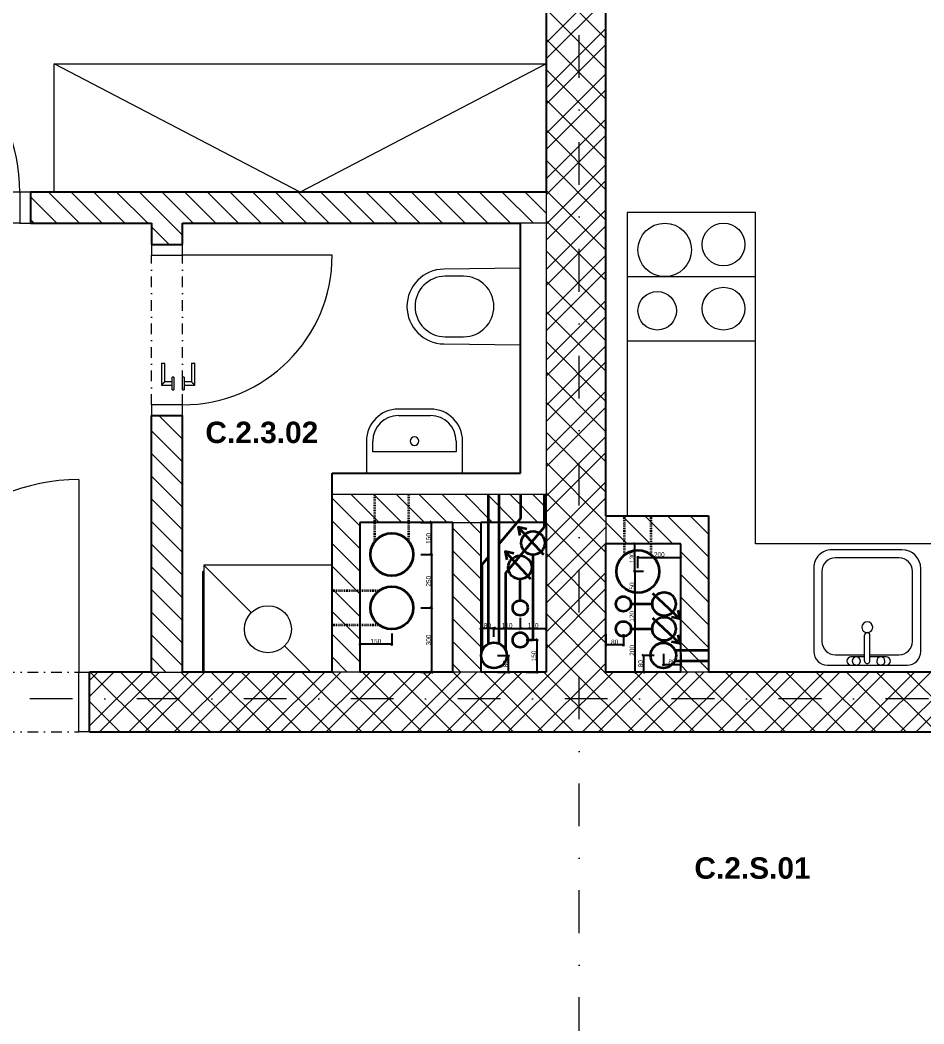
# Model space of a CAD drawing. Header units: millimetres. Extents: x -47415 to 8649, y -7799 to 10440.
# Drawn here: x -39449 to -35223, y -2123 to 2573 of the extents above; entities that cross this region are included whole.
import ezdxf

# ---------------------------------------------------------------- set-up
doc = ezdxf.new("R2010")
doc.units = ezdxf.units.MM
for name, pattern in [('HA_DashDot_10mm-S3mm', [500, 200, -150, 0, -150]), ('UDL_2NP$0$HA_DashDot_10mm-S3mm', [500, 200, -150, 0, -150]), ('UDL_2NP$0$HA_DashDot_2_2mm-S0_6mm', [110, 50, -30, 0, -30])]:
    doc.linetypes.add(name, pattern=pattern)
for name, color, linetype, lineweight in [('_kanalizace', 34, 'Continuous', 35), ('_vodovod', 5, 'Continuous', 35), ('_VZT', 3, 'Continuous', 35), ('ABMV_det-koty 10', 140, 'Continuous', 5), ('UDL_2NP$0$A-AREA-____-IDEN', 252, 'Continuous', 9), ('UDL_2NP$0$A-DOOR-____-MCUT', 252, 'UDL_2NP$0$HA_DashDot_2_2mm-S0_6mm', 9), ('UDL_2NP$0$A-DOOR-____-OTLN', 252, 'Continuous', 9), ('UDL_2NP$0$A-DOOR-FRAM-MCUT', 252, 'Continuous', 9), ('UDL_2NP$0$A-GENM-____-OTLN', 252, 'Continuous', 9), ('UDL_2NP$0$A-WALL-____-MCUT', 252, 'Continuous', 9), ('UDL_2NP$0$A-WALL-____-PATT', 252, 'Continuous', 25), ('UDL_2NP$0$E-ELEC-FIXT-OTLN', 252, 'Continuous', 9), ('UDL_2NP$0$I-FURN-____-OTLN', 252, 'Continuous', 9), ('UDL_2NP$0$I-WALL-____-MCUT', 252, 'Continuous', 25), ('UDL_2NP$0$P-SANR-FIXT-OTLN', 252, 'Continuous', 9), ('UDL_2NP$0$Q-CASE-____-OTLN', 252, 'Continuous', 9), ('UDL_2NP$0$Q-SPCQ-____-OTLN', 252, 'Continuous', 9), ('UDL_2NP$0$S-GRID-____-OTLN', 252, 'Continuous', 5)]:
    doc.layers.add(name, color=color, linetype=linetype, lineweight=lineweight)
doc.layers.add('_UT', color=4, linetype='Continuous')
doc.styles.add('ar-na-light10', font='ARIALN.TTF', dxfattribs={"height": 22})
doc.styles.add('UDL_2NP$0$Arial_B', font='arialbd.ttf', dxfattribs={"height": 100})
doc.dimstyles.new('Copy of _MP_10', dxfattribs={"dimscale": 50, "dimtxt": 22, "dimasz": 0.2, "dimexe": 0.12, "dimexo": 0.15, "dimgap": 0.04165, "dimtad": 1, "dimdec": 0, "dimrnd": 0.5, "dimzin": 3, "dimdsep": 46, "dimtxsty": 'ar-na-light10', "dimblk": 'OBLIQUE', "dimcen": 0.12, "dimadec": 0, "dimazin": 2, "dimtfac": 0.75, "dimtdec": 0, "dimtix": 1, "dimtmove": 2, "dimatfit": 2, "dimldrblk": 'OBLIQUE', "dimfxl": 1, "dimfxlon": 1, "dimtolj": 1, "dimtzin": 0, "dimarcsym": 0})
pattern_1 = [(45, (0, 0), (-106.066, 106.066), []), (45, (75, 0), (-106.066, 106.066), []), (315, (0, 0), (70.71068, 70.71068), [])]
pattern_2 = [(135, (0, 0), (-53.03301, -53.03301), [])]

# ---------------------------------------------------------------- blocks, each defined once
blk = doc.blocks.new('UDL_2NP$0$HA_DR_Single_Swing_Solid - In_900x2100-1524614-UDL_2NP-C')
at = {"layer": 'UDL_2NP$0$A-DOOR-____-MCUT'}
for p, q in [((-450, 140), (450, 140)), ((-450, -140), (450, -140))]:
    blk.add_line(p, q, dxfattribs=at)
at = {"layer": 'UDL_2NP$0$A-DOOR-____-OTLN', "lineweight": 5}
blk.add_line((450, 1040), (450, 140), dxfattribs=at)
at = {"layer": 'UDL_2NP$0$A-DOOR-____-OTLN'}
for p, q in [((-357.5, 197.5), (-357.5, 148)), ((-255, 197.5), (-357.5, 197.5)), ((-255, 197.5), (-255, 182.5)), ((-380, 148), (-320, 148)), ((-380, 148), (-380, 140)), ((-342.5, 148), (-342.5, 182.5)), ((-342.5, 182.5), (-255, 182.5)), ((-320, 140), (-320, 148)), ((-320, 140), (-380, 140)), ((-380, 100), (-320, 100)), ((-380, 100), (-380, 92)), ((-320, 92), (-320, 100)), ((-320, 92), (-380, 92)), ((-357.5, 92), (-357.5, 42.5)), ((-342.5, 57.5), (-342.5, 92)), ((-255, 57.5), (-342.5, 57.5)), ((-255, 57.5), (-255, 42.5)), ((-357.5, 42.5), (-255, 42.5))]:
    blk.add_line(p, q, dxfattribs=at)
at = {"layer": 'UDL_2NP$0$A-DOOR-____-OTLN', "lineweight": 5}
blk.add_arc((450, 140), 900, 90, 180, dxfattribs=at)
at = {"layer": 'UDL_2NP$0$A-DOOR-____-OTLN'}
for points in [[(-342.5, 182.5), (-342.5, 182.5), (-342.6, 182.6), (-343.1, 183.1), (-343.5, 183.5), (-343.9, 183.9), (-344.4, 184.4), (-344.8, 184.8), (-345.4, 185.4), (-346.1, 186.1), (-346.7, 186.7), (-347.1, 187.1), (-347.6, 187.6), (-348.1, 188.1), (-348.5, 188.5), (-349, 189), (-349.5, 189.5), (-350, 190), (-350.5, 190.5), (-351, 191), (-351.5, 191.5), (-351.9, 191.9), (-352.4, 192.4), (-352.9, 192.9), (-353.3, 193.3), (-353.8, 193.8), (-354.2, 194.2), (-354.7, 194.7), (-355.2, 195.2), (-355.6, 195.6), (-356.1, 196.1), (-356.5, 196.5), (-356.9, 196.9), (-357.4, 197.4), (-357.5, 197.5), (-357.5, 197.5)], [(-357.5, 42.5), (-357.5, 42.5), (-357.4, 42.6), (-356.9, 43.1), (-356.5, 43.5), (-356.1, 43.9), (-355.6, 44.4), (-355.2, 44.8), (-354.6, 45.4), (-353.9, 46.1), (-353.3, 46.7), (-352.9, 47.1), (-352.4, 47.6), (-351.9, 48.1), (-351.5, 48.5), (-351, 49), (-350.5, 49.5), (-350, 50), (-349.5, 50.5), (-349, 51), (-348.5, 51.5), (-348.1, 51.9), (-347.6, 52.4), (-347.1, 52.9), (-346.7, 53.3), (-346.2, 53.8), (-345.8, 54.2), (-345.3, 54.7), (-344.8, 55.2), (-344.4, 55.6), (-343.9, 56.1), (-343.5, 56.5), (-343.1, 56.9), (-342.6, 57.4), (-342.5, 57.5), (-342.5, 57.5)]]:
    blk.add_open_spline(points, degree=3, knots=[0, 0, 0, 0, 0.083333, 0.125, 0.166667, 0.208333, 0.229167, 0.25, 0.291667, 0.333333, 0.354167, 0.375, 0.395833, 0.416667, 0.4375, 0.458333, 0.479167, 0.5, 0.520833, 0.541667, 0.5625, 0.583333, 0.604167, 0.625, 0.645833, 0.666667, 0.6875, 0.708333, 0.75, 0.770833, 0.791667, 0.833333, 0.875, 0.916667, 1, 1, 1, 1], dxfattribs=at)
at = {"layer": 'UDL_2NP$0$A-DOOR-FRAM-MCUT'}
for p, q in [((-500, -140), (-500, 140)), ((-500, 140), (-450, 140)), ((-450, 140), (-450, -140)), ((450, 140), (500, 140)), ((450, -140), (450, 140)), ((500, 140), (500, -140)), ((-450, -140), (-500, -140)), ((500, -140), (450, -140))]:
    blk.add_line(p, q, dxfattribs=at)
blk = doc.blocks.new('UDL_2NP$0$HA_GM_Shaft_Rectangle - Default-1526724-UDL_2NP-C')
at = {"layer": 'UDL_2NP$0$A-GENM-____-OTLN'}
for p, q in [((0, -870), (0, 0)), ((0, 0), (700, 0)), ((700, 0), (700, -870)), ((700, -870), (0, -870))]:
    blk.add_line(p, q, dxfattribs=at)
blk = doc.blocks.new('UDL_2NP$0$ABMV_Toilet_WallHung - Default-1465613-UDL_2NP-C')
at = {"layer": 'UDL_2NP$0$A-GENM-____-OTLN'}
for p, q in [((-50, 432.3), (-54.6, 75)), ((-16.3, 426.2), (-16.3, 340.3)), ((266.3, 340.3), (266.3, 426.2)), ((304.6, 75), (300, 432.3))]:
    blk.add_line(p, q, dxfattribs=at)
for centre, radius, start, end in [((125, 430.1), 175, 0.7323, 179.2677), ((125, 426.2), 141.3, 0, 180), ((125, 340.3), 141.3, 180, 360)]:
    blk.add_arc(centre, radius, start, end, dxfattribs=at)
blk = doc.blocks.new('UDL_2NP$0$ABMV_WashBasin_Generic - 450x300-1493525-UDL_2NP-C')
at = {"layer": 'UDL_2NP$0$P-SANR-FIXT-OTLN'}
for p, q in [((200, 350), (50, 350)), ((50, 320), (200, 320)), ((-100, 200), (-100, 50)), ((-70, 150), (-70, 200)), ((320, 200), (320, 150)), ((350, 50), (350, 200)), ((320, 150), (-70, 150))]:
    blk.add_line(p, q, dxfattribs=at)
for centre, radius, start, end in [((50, 200), 150, 90, 180), ((200, 200), 150, 360, 90), ((50, 200), 120, 90, 180), ((200, 200), 120, 360, 90), ((125, 200), 20, 90, 270), ((125, 200), 20, 270, 90)]:
    blk.add_arc(centre, radius, start, end, dxfattribs=at)
blk = doc.blocks.new('UDL_2NP$0$Casework 4 - Casework 6-1427864-UDL_2NP-C')
at = {"layer": 'UDL_2NP$0$Q-CASE-____-OTLN'}
for p, q in [((-36609.9, 1073.2), (-36609.9, 253.2)), ((-36009.9, 123.2), (-36009.9, 1073.2)), ((-35009.9, 473.2), (-35009.9, 123.2)), ((-34409.9, -476.8), (-34409.9, 473.2)), ((-35009.9, 123.2), (-36009.9, 123.2))]:
    blk.add_line(p, q, dxfattribs=at)
blk = doc.blocks.new('UDL_2NP$0$Kuchyňská_linka_sporák_ADNS - 600x600x800-1423137-UDL_2NP-C')
at = {"layer": 'UDL_2NP$0$Q-SPCQ-____-OTLN'}
for p, q in [((600, 600), (0, 600)), ((0, 600), (0, 0)), ((600, 600), (0, 600)), ((0, 600), (0, 300)), ((600, 0), (600, 600)), ((600, 300), (600, 600)), ((0, 300), (600, 300)), ((0, 0), (600, 0))]:
    blk.add_line(p, q, dxfattribs=at)
for centre, radius in [((175, 425), 125), ((450, 450), 100), ((450, 150), 100), ((140, 140), 90)]:
    blk.add_circle(centre, radius, dxfattribs=at)
blk = doc.blocks.new('UDL_2NP$0$Skříňka se dřezem_ pravoúhlá - 500 x 440mm-1427235-UDL_2NP-C')
at = {"layer": 'UDL_2NP$0$P-SANR-FIXT-OTLN'}
for p, q in [((202.2, 180.1), (-170.8, 180.1)), ((202.2, 180.1), (-170.8, 180.1)), ((91.9, 180.1), (-73.2, 180.1)), ((-73.2, 142), (3, 142)), ((3, 160.7), (3, 40.4)), ((28.4, 160.7), (28.4, 40.4)), ((28.4, 142), (91.9, 142)), ((-234.3, 116.6), (-234.3, -271)), ((-234.3, 116.6), (-234.3, -271)), ((3, 132.5), (-132.7, 132.5)), ((164.1, 132.5), (28.4, 132.5)), ((265.7, -275.5), (265.7, 116.6)), ((265.7, -275.5), (265.7, 116.6)), ((-196.2, 69), (-196.2, -258.3)), ((227.6, -258.3), (227.6, 69)), ((-132.7, -321.8), (164.1, -321.8)), ((-145.4, -359.9), (181.3, -359.9)), ((-145.4, -359.9), (181.3, -359.9))]:
    blk.add_line(p, q, dxfattribs=at)
for centre, radius, start, end in [((-170.8, 116.6), 63.5, 90, 180), ((-170.8, 116.6), 63.5, 90, 180), ((-73.2, 161.1), 19, 90, 270), ((-47.8, 161.1), 19, 360, 180), ((-47.8, 161.1), 19, 180, 0), ((15.7, 160.7), 12.7, 360, 180), ((66.5, 161.1), 19, 360, 180), ((66.5, 161.1), 19, 180, 360), ((91.9, 161.1), 19, 270, 90), ((202.2, 116.6), 63.5, 0, 90), ((202.2, 116.6), 63.5, 360, 90), ((-132.7, 69), 63.5, 90, 180), ((164.1, 69), 63.5, 0, 90), ((15.7, 3.2), 25.4, 360, 180), ((15.7, 3.2), 25.4, 180, 0), ((15.7, 40.4), 12.7, 180, 0), ((-145.4, -271), 88.9, 180, 270), ((-145.4, -271), 88.9, 180, 270), ((-132.7, -258.3), 63.5, 180, 270), ((164.1, -258.3), 63.5, 270, 0), ((181.3, -275.5), 84.4, 270, 0), ((181.3, -275.5), 84.4, 270, 0)]:
    blk.add_arc(centre, radius, start, end, dxfattribs=at)
blk = doc.blocks.new('UDL_2NP$0$R_bathroom_washing_machine - 600x600x900-V7-UDL_2NP-C')
at = {"layer": 'UDL_2NP$0$E-ELEC-FIXT-OTLN'}
for p, q in [((77.5, 596.6), (77.5, -3.4)), ((455.3, 374.4), (577.5, 496.6)), ((77.5, -3.4), (299.7, 218.9)), ((77.5, -3.4), (577.5, -3.4)), ((107.5, -3.4), (107.5, -8.4)), ((577.5, -8.4), (107.5, -8.4))]:
    blk.add_line(p, q, dxfattribs=at)
blk.add_circle((377.5, 296.6), 110, dxfattribs=at)
blk = doc.blocks.new('UDL_2NP$0$HA_DR_Single_Swing_Solid - In_700x2100-1523071-UDL_2NP-C')
at = {"layer": 'UDL_2NP$0$A-DOOR-____-MCUT'}
for p, q in [((-350, 72.5), (350, 72.5)), ((-350, -72.5), (350, -72.5))]:
    blk.add_line(p, q, dxfattribs=at)
at = {"layer": 'UDL_2NP$0$A-DOOR-____-OTLN'}
for p, q in [((-257.5, 25), (-257.5, -24.5)), ((-155, 25), (-257.5, 25)), ((-242.5, -24.5), (-242.5, 10)), ((-242.5, 10), (-155, 10)), ((-155, 25), (-155, 10)), ((-280, -24.5), (-220, -24.5)), ((-280, -24.5), (-280, -32.5)), ((-220, -32.5), (-280, -32.5)), ((-220, -32.5), (-220, -24.5)), ((-280, -72.5), (-220, -72.5)), ((-280, -72.5), (-280, -80.5)), ((-220, -80.5), (-280, -80.5)), ((-257.5, -80.5), (-257.5, -130)), ((-242.5, -115), (-242.5, -80.5)), ((-220, -80.5), (-220, -72.5)), ((-257.5, -130), (-155, -130)), ((-155, -115), (-242.5, -115)), ((-155, -115), (-155, -130))]:
    blk.add_line(p, q, dxfattribs=at)
at = {"layer": 'UDL_2NP$0$A-DOOR-____-OTLN', "lineweight": 5}
blk.add_line((350, -772.5), (350, -72.5), dxfattribs=at)
blk.add_arc((350, -72.5), 700, 180, 270, dxfattribs=at)
at = {"layer": 'UDL_2NP$0$A-DOOR-____-OTLN'}
for points in [[(-242.5, 10), (-242.5, 10), (-242.6, 10.1), (-243.1, 10.6), (-243.5, 11), (-243.9, 11.4), (-244.4, 11.9), (-244.8, 12.3), (-245.4, 12.9), (-246.1, 13.6), (-246.7, 14.2), (-247.1, 14.6), (-247.6, 15.1), (-248.1, 15.6), (-248.5, 16), (-249, 16.5), (-249.5, 17), (-250, 17.5), (-250.5, 18), (-251, 18.5), (-251.5, 19), (-251.9, 19.4), (-252.4, 19.9), (-252.9, 20.4), (-253.3, 20.8), (-253.8, 21.3), (-254.2, 21.7), (-254.7, 22.2), (-255.2, 22.7), (-255.6, 23.1), (-256.1, 23.6), (-256.5, 24), (-256.9, 24.4), (-257.4, 24.9), (-257.5, 25), (-257.5, 25)], [(-257.5, -130), (-257.5, -130), (-257.4, -129.9), (-256.9, -129.4), (-256.5, -129), (-256.1, -128.6), (-255.6, -128.1), (-255.2, -127.7), (-254.6, -127.1), (-253.9, -126.4), (-253.3, -125.8), (-252.9, -125.4), (-252.4, -124.9), (-251.9, -124.4), (-251.5, -124), (-251, -123.5), (-250.5, -123), (-250, -122.5), (-249.5, -122), (-249, -121.5), (-248.5, -121), (-248.1, -120.6), (-247.6, -120.1), (-247.1, -119.6), (-246.7, -119.2), (-246.2, -118.7), (-245.8, -118.3), (-245.3, -117.8), (-244.8, -117.3), (-244.4, -116.9), (-243.9, -116.4), (-243.5, -116), (-243.1, -115.6), (-242.6, -115.1), (-242.5, -115), (-242.5, -115)]]:
    blk.add_open_spline(points, degree=3, knots=[0, 0, 0, 0, 0.083333, 0.125, 0.166667, 0.208333, 0.229167, 0.25, 0.291667, 0.333333, 0.354167, 0.375, 0.395833, 0.416667, 0.4375, 0.458333, 0.479167, 0.5, 0.520833, 0.541667, 0.5625, 0.583333, 0.604167, 0.625, 0.645833, 0.666667, 0.6875, 0.708333, 0.75, 0.770833, 0.791667, 0.833333, 0.875, 0.916667, 1, 1, 1, 1], dxfattribs=at)
at = {"layer": 'UDL_2NP$0$A-DOOR-FRAM-MCUT'}
for p, q in [((-350, 72.5), (-400, 72.5)), ((-400, 72.5), (-400, -72.5)), ((-350, -72.5), (-350, 72.5)), ((400, 72.5), (350, 72.5)), ((350, 72.5), (350, -72.5)), ((400, -72.5), (400, 72.5)), ((-400, -72.5), (-350, -72.5)), ((350, -72.5), (400, -72.5))]:
    blk.add_line(p, q, dxfattribs=at)
blk = doc.blocks.new('UDL_2NP$0$HA_DR_Single_Swing_Solid - In_800x2100-V1-UDL_2NP-C')
at = {"layer": 'UDL_2NP$0$A-DOOR-____-MCUT'}
for p, q in [((-400, 72.5), (400, 72.5)), ((-400, -72.5), (400, -72.5))]:
    blk.add_line(p, q, dxfattribs=at)
at = {"layer": 'UDL_2NP$0$A-DOOR-____-OTLN'}
for p, q in [((-307.5, 25), (-307.5, -24.5)), ((-205, 25), (-307.5, 25)), ((-292.5, -24.5), (-292.5, 10)), ((-292.5, 10), (-205, 10)), ((-205, 25), (-205, 10)), ((-330, -24.5), (-270, -24.5)), ((-330, -24.5), (-330, -32.5)), ((-270, -32.5), (-330, -32.5)), ((-270, -32.5), (-270, -24.5)), ((-330, -72.5), (-270, -72.5)), ((-330, -72.5), (-330, -80.5)), ((-270, -80.5), (-330, -80.5)), ((-307.5, -80.5), (-307.5, -130)), ((-292.5, -115), (-292.5, -80.5)), ((-270, -80.5), (-270, -72.5)), ((-307.5, -130), (-205, -130)), ((-205, -115), (-292.5, -115)), ((-205, -115), (-205, -130))]:
    blk.add_line(p, q, dxfattribs=at)
at = {"layer": 'UDL_2NP$0$A-DOOR-____-OTLN', "lineweight": 5}
blk.add_line((400, -872.5), (400, -72.5), dxfattribs=at)
blk.add_arc((400, -72.5), 800, 180, 270, dxfattribs=at)
at = {"layer": 'UDL_2NP$0$A-DOOR-____-OTLN'}
for points in [[(-292.5, 10), (-292.5, 10), (-292.6, 10.1), (-293.1, 10.6), (-293.5, 11), (-293.9, 11.4), (-294.4, 11.9), (-294.8, 12.3), (-295.4, 12.9), (-296.1, 13.6), (-296.7, 14.2), (-297.1, 14.6), (-297.6, 15.1), (-298.1, 15.6), (-298.5, 16), (-299, 16.5), (-299.5, 17), (-300, 17.5), (-300.5, 18), (-301, 18.5), (-301.5, 19), (-301.9, 19.4), (-302.4, 19.9), (-302.9, 20.4), (-303.3, 20.8), (-303.8, 21.3), (-304.2, 21.7), (-304.7, 22.2), (-305.2, 22.7), (-305.6, 23.1), (-306.1, 23.6), (-306.5, 24), (-306.9, 24.4), (-307.4, 24.9), (-307.5, 25), (-307.5, 25)], [(-307.5, -130), (-307.5, -130), (-307.4, -129.9), (-306.9, -129.4), (-306.5, -129), (-306.1, -128.6), (-305.6, -128.1), (-305.2, -127.7), (-304.6, -127.1), (-303.9, -126.4), (-303.3, -125.8), (-302.9, -125.4), (-302.4, -124.9), (-301.9, -124.4), (-301.5, -124), (-301, -123.5), (-300.5, -123), (-300, -122.5), (-299.5, -122), (-299, -121.5), (-298.5, -121), (-298.1, -120.6), (-297.6, -120.1), (-297.1, -119.6), (-296.7, -119.2), (-296.2, -118.7), (-295.8, -118.3), (-295.3, -117.8), (-294.8, -117.3), (-294.4, -116.9), (-293.9, -116.4), (-293.5, -116), (-293.1, -115.6), (-292.6, -115.1), (-292.5, -115), (-292.5, -115)]]:
    blk.add_open_spline(points, degree=3, knots=[0, 0, 0, 0, 0.083333, 0.125, 0.166667, 0.208333, 0.229167, 0.25, 0.291667, 0.333333, 0.354167, 0.375, 0.395833, 0.416667, 0.4375, 0.458333, 0.479167, 0.5, 0.520833, 0.541667, 0.5625, 0.583333, 0.604167, 0.625, 0.645833, 0.666667, 0.6875, 0.708333, 0.75, 0.770833, 0.791667, 0.833333, 0.875, 0.916667, 1, 1, 1, 1], dxfattribs=at)
at = {"layer": 'UDL_2NP$0$A-DOOR-FRAM-MCUT'}
for p, q in [((-400, 72.5), (-450, 72.5)), ((-450, 72.5), (-450, -72.5)), ((-400, -72.5), (-400, 72.5)), ((450, 72.5), (400, 72.5)), ((400, 72.5), (400, -72.5)), ((450, -72.5), (450, 72.5)), ((-450, -72.5), (-400, -72.5)), ((400, -72.5), (450, -72.5))]:
    blk.add_line(p, q, dxfattribs=at)
blk = doc.blocks.new('UDL_2NP$0$NAB_Šatní_skříň_ADNS - 600x2000xšířka-1490165-UDL_2NP-C')
at = {"layer": 'UDL_2NP$0$I-FURN-____-OTLN'}
for p, q in [((0, -600), (1150, 0)), ((1150, 0), (2300, -600)), ((2300, 0), (2300, -600)), ((2300, -600), (0, -600))]:
    blk.add_line(p, q, dxfattribs=at)
blk = doc.blocks.new('UDL_2NP')
at = {"layer": 'UDL_2NP$0$A-WALL-____-PATT', "lineweight": 5}
h = blk.add_hatch(dxfattribs=at)
h.set_pattern_fill('FP_2', color=256, style=0, pattern_type=2)
h.set_pattern_definition(pattern_1)
h.paths.add_polyline_path([(-36989.9, -476.8), (-36709.9, -476.8), (-36709.9, 6148.2), (-36989.9, 6148.2), (-36989.9, -35.4)])
h = blk.add_hatch(dxfattribs=at)
h.set_pattern_fill('FP_3', color=256, style=0, pattern_type=2)
h.set_pattern_definition(pattern_2)
h.paths.add_polyline_path([(-38834.9, 1623.2), (-36989.9, 1623.2), (-36989.9, 1768.2), (-39399.9, 1768.2), (-39399.9, 1623.2), (-38968.7, 1623.2)])
h.paths.add_polyline_path([(-41949.9, 1623.2), (-41949.9, 1768.2), (-42189.9, 1768.2), (-42189.9, 1623.2), (-41998.5, 1623.2)])
h.paths.add_polyline_path([(-40649.9, 1623.2), (-40299.9, 1623.2), (-40299.9, 1768.2), (-40649.9, 1768.2)])
h = blk.add_hatch(dxfattribs=at)
h.set_pattern_fill('FP_3', color=256, style=0, pattern_type=2)
h.set_pattern_definition(pattern_2)
h.paths.add_polyline_path([(-38689.9, -476.8), (-38689.9, 723.2), (-38834.9, 723.2), (-38834.9, -476.8)])
h.paths.add_polyline_path([(-38689.9, 1523.2), (-38689.9, 1623.2), (-38834.9, 1623.2), (-38834.9, 1523.2)])
h = blk.add_hatch(dxfattribs=at)
h.set_pattern_fill('FP_3', color=256, style=0, pattern_type=2)
h.set_pattern_definition(pattern_2)
h.paths.add_polyline_path([(-37424.9, 223.2), (-36989.9, 223.2), (-36989.9, 353.2), (-37989.9, 353.2), (-37989.9, 223.2), (-37859.9, 223.2)])
h = blk.add_hatch(dxfattribs=at)
h.set_pattern_fill('FP_3', color=256, style=0, pattern_type=2)
h.set_pattern_definition(pattern_2)
h.paths.add_polyline_path([(-36696.4, 123.2), (-36359.9, 123.2), (-36359.9, 253.2), (-36709.9, 253.2), (-36709.9, 123.2)])
h = blk.add_hatch(dxfattribs=at)
h.set_pattern_fill('FP_3', color=256, style=0, pattern_type=2)
h.set_pattern_definition(pattern_2)
h.paths.add_polyline_path([(-36359.9, -476.8), (-36229.9, -476.8), (-36229.9, 253.2), (-36359.9, 253.2), (-36359.9, -35.4)])
h = blk.add_hatch(dxfattribs=at)
h.set_pattern_fill('FP_3', color=256, style=0, pattern_type=2)
h.set_pattern_definition(pattern_2)
h.paths.add_polyline_path([(-37859.9, -476.8), (-37859.9, 223.2), (-37989.9, 223.2), (-37989.9, -476.8), (-37927.3, -476.8)])
h = blk.add_hatch(dxfattribs=at)
h.set_pattern_fill('FP_3', color=256, style=0, pattern_type=2)
h.set_pattern_definition(pattern_2)
h.paths.add_polyline_path([(-37424.9, -476.8), (-37294.9, -476.8), (-37294.9, 223.2), (-37424.9, 223.2), (-37424.9, -35.4)])
h = blk.add_hatch(dxfattribs=at)
h.set_pattern_fill('FP_2', color=256, style=0, pattern_type=2)
h.set_pattern_definition(pattern_1)
h.paths.add_polyline_path([(-32419.9, -756.8), (-28579.9, -756.8), (-28579.9, -476.8), (-31354.8, -476.8), (-31354.8, -481.8), (-31369.3, -481.8), (-31369.3, -476.8), (-33084.9, -476.8), (-33084.9, -756.8), (-32699.9, -756.8)])
h.paths.add_polyline_path([(-34084.9, -756.8), (-34084.9, -476.8), (-39124.9, -476.8), (-39124.9, -756.8), (-35181.6, -756.8)])
h.paths.add_polyline_path([(-40124.9, -756.8), (-40124.9, -476.8), (-40224.9, -476.8), (-40224.9, -756.8)])
at = {"layer": 'UDL_2NP$0$A-WALL-____-MCUT'}
for p, q in [((-36989.9, 1768.2), (-36989.9, 223.2)), ((-36989.9, 1623.2), (-37109.9, 1623.2)), ((-36989.9, 353.2), (-37989.9, 353.2)), ((-36709.9, 253.2), (-36709.9, 123.2)), ((-38834.9, -476.8), (-38689.9, -476.8)), ((-37859.9, -476.8), (-37989.9, -476.8)), ((-37294.9, -476.8), (-37424.9, -476.8)), ((-36229.9, -476.8), (-36359.9, -476.8))]:
    blk.add_line(p, q, dxfattribs=at)
at = {"layer": 'UDL_2NP$0$I-WALL-____-MCUT'}
for p, q in [((-36989.9, 6148.2), (-36989.9, 1768.2)), ((-36709.9, 253.2), (-36709.9, 6148.2)), ((-36989.9, 1768.2), (-39399.9, 1768.2)), ((-39399.9, 1768.2), (-39399.9, 1623.2)), ((-39399.9, 1623.2), (-38834.9, 1623.2)), ((-38834.9, 1623.2), (-38834.9, 1523.2)), ((-38689.9, 1623.2), (-37109.9, 1623.2)), ((-38689.9, 1523.2), (-38689.9, 1623.2)), ((-37109.9, 453.2), (-37109.9, 1623.2)), ((-38834.9, 1523.2), (-38689.9, 1523.2)), ((-38834.9, -476.8), (-38834.9, 723.2)), ((-38834.9, 723.2), (-38689.9, 723.2)), ((-38689.9, -476.8), (-38689.9, 723.2)), ((-37989.9, -476.8), (-37989.9, 453.2)), ((-37989.9, 453.2), (-37109.9, 453.2)), ((-36709.9, 253.2), (-36229.9, 253.2)), ((-36229.9, 253.2), (-36229.9, -476.8)), ((-37424.9, 223.2), (-37859.9, 223.2)), ((-37859.9, 223.2), (-37859.9, -476.8)), ((-37424.9, -476.8), (-37424.9, 223.2)), ((-36989.9, 223.2), (-37294.9, 223.2)), ((-37294.9, 223.2), (-37294.9, -476.8)), ((-36989.9, 223.2), (-36989.9, -476.8)), ((-36709.9, -476.8), (-36709.9, 123.2)), ((-36359.9, 123.2), (-36709.9, 123.2)), ((-36359.9, -476.8), (-36359.9, 123.2)), ((-39124.9, -756.8), (-39124.9, -476.8)), ((-38834.9, -476.8), (-39124.9, -476.8)), ((-37989.9, -476.8), (-38689.9, -476.8)), ((-37424.9, -476.8), (-37859.9, -476.8)), ((-36989.9, -476.8), (-37294.9, -476.8)), ((-36359.9, -476.8), (-36709.9, -476.8)), ((-34309.9, -476.8), (-36229.9, -476.8)), ((-39124.9, -756.8), (-34084.9, -756.8))]:
    blk.add_line(p, q, dxfattribs=at)
at = {"layer": 'UDL_2NP$0$S-GRID-____-OTLN', "linetype": 'UDL_2NP$0$HA_DashDot_10mm-S3mm', "lineweight": 9}
for p, q in [((-36834.9, -6198.9), (-36834.9, 8840.3)), ((-22199.7, -601.8), (-45814.7, -601.8))]:
    blk.add_line(p, q, dxfattribs=at)
at = {"layer": 'UDL_2NP$0$A-DOOR-____-OTLN'}
for name, p, rotation in [('UDL_2NP$0$HA_DR_Single_Swing_Solid - In_800x2100-V1-UDL_2NP-C', (-39849.9, 1695.7), 180), ('UDL_2NP$0$HA_DR_Single_Swing_Solid - In_700x2100-1523071-UDL_2NP-C', (-38762.4, 1123.2), 89.99999999999962)]:
    blk.add_blockref(name, p, dxfattribs=dict(at, rotation=rotation))
blk.add_blockref('UDL_2NP$0$HA_DR_Single_Swing_Solid - In_900x2100-1524614-UDL_2NP-C', (-39624.9, -616.8), dxfattribs=at)
at = {"layer": 'UDL_2NP$0$A-GENM-____-OTLN', "lineweight": 5, "rotation": 89.9999999999996}
blk.add_blockref('UDL_2NP$0$HA_GM_Shaft_Rectangle - Default-1526724-UDL_2NP-C', (-37859.9, -476.8), dxfattribs=at)
at = {"layer": 'UDL_2NP$0$E-ELEC-FIXT-OTLN', "rotation": 269.9999999999987}
blk.add_blockref('UDL_2NP$0$R_bathroom_washing_machine - 600x600x900-V7-UDL_2NP-C', (-38586.6, 100.7), dxfattribs=at)
at = {"layer": 'UDL_2NP$0$I-FURN-____-OTLN', "rotation": 180}
blk.add_blockref('UDL_2NP$0$NAB_Šatní_skříň_ADNS - 600x2000xšířka-1490165-UDL_2NP-C', (-36989.9, 1768.2), dxfattribs=at)
at = {"layer": 'UDL_2NP$0$P-SANR-FIXT-OTLN'}
for name, p, rotation in [('UDL_2NP$0$ABMV_Toilet_WallHung - Default-1465613-UDL_2NP-C', (-37034.9, 1108.2), 89.99999999999964), ('UDL_2NP$0$Skříňka se dřezem_ pravoúhlá - 500 x 440mm-1427235-UDL_2NP-C', (-35472.3, -264.3), 180)]:
    blk.add_blockref(name, p, dxfattribs=dict(at, rotation=rotation))
blk.add_blockref('UDL_2NP$0$ABMV_WashBasin_Generic - 450x300-1493525-UDL_2NP-C', (-37729.9, 403.2), dxfattribs=at)
at = {"layer": 'UDL_2NP$0$Q-CASE-____-OTLN'}
blk.add_blockref('UDL_2NP$0$Casework 4 - Casework 6-1427864-UDL_2NP-C', (0, 0), dxfattribs=at)
at = {"layer": 'UDL_2NP$0$Q-SPCQ-____-OTLN'}
blk.add_blockref('UDL_2NP$0$Kuchyňská_linka_sporák_ADNS - 600x600x800-1423137-UDL_2NP-C', (-36609.9, 1073.2), dxfattribs=at)
at = {"layer": 'UDL_2NP$0$A-AREA-____-IDEN', "lineweight": 5, "char_height": 100, "attachment_point": 1, "style": 'UDL_2NP$0$Arial_B'}
for s, insert, width in [('C.2.3.02', (-38582.6, 694.5), 653.375), ('C.2.S.01', (-36296.2, -1343.7), 673.417)]:
    blk.add_mtext(s, dxfattribs=dict(at, insert=insert, width=width))
blk = doc.blocks.new('_Oblique')
at = {"color": 0, "linetype": 'ByBlock', "lineweight": -2}
blk.add_line((-0.5, -0.5), (0.5, 0.5), dxfattribs=at)
blk = doc.blocks.new('*D201')
at = {"layer": 'ABMV_det-koty 10', "color": 0, "lineweight": -2, "transparency": 16777216}
for p, q in [((-37575.9, 223.2), (-37519.9, 223.2)), ((-37525.9, 73.2), (-37525.9, 223.2)), ((-37575.9, 73.2), (-37519.9, 73.2))]:
    blk.add_line(p, q, dxfattribs=at)
at = {"layer": 'ABMV_det-koty 10', "color": 0, "lineweight": -2, "transparency": 16777216, "xscale": 10, "yscale": 10, "zscale": 10}
for p, rotation in [((-37525.9, 223.2), 90), ((-37525.9, 73.2), 270)]:
    blk.add_blockref('_Oblique', p, dxfattribs=dict(at, rotation=rotation))
at = {"layer": 'ABMV_det-koty 10', "color": 0, "transparency": 16777216, "insert": (-37539.3, 148.2), "char_height": 22, "attachment_point": 5, "rotation": 90, "style": 'ar-na-light10'}
blk.add_mtext('\\A1;150', dxfattribs=at)
blk = doc.blocks.new('*D202')
at = {"layer": 'ABMV_det-koty 10', "color": 0, "lineweight": -2, "transparency": 16777216}
for p, q in [((-37575.9, 73.2), (-37519.9, 73.2)), ((-37525.9, 73.2), (-37525.9, -176.8)), ((-37575.9, -176.8), (-37519.9, -176.8))]:
    blk.add_line(p, q, dxfattribs=at)
at = {"layer": 'ABMV_det-koty 10', "color": 0, "lineweight": -2, "transparency": 16777216, "xscale": 10, "yscale": 10, "zscale": 10}
for p, rotation in [((-37525.9, 73.2), 90), ((-37525.9, -176.8), 270)]:
    blk.add_blockref('_Oblique', p, dxfattribs=dict(at, rotation=rotation))
at = {"layer": 'ABMV_det-koty 10', "color": 0, "transparency": 16777216, "insert": (-37539.3, -51.8), "char_height": 22, "attachment_point": 5, "rotation": 90, "style": 'ar-na-light10'}
blk.add_mtext('\\A1;250', dxfattribs=at)
blk = doc.blocks.new('*D203')
at = {"layer": 'ABMV_det-koty 10', "color": 0, "lineweight": -2, "transparency": 16777216}
for p, q in [((-37575.9, -176.8), (-37519.9, -176.8)), ((-37525.9, -176.8), (-37525.9, -476.8)), ((-37575.9, -476.8), (-37519.9, -476.8))]:
    blk.add_line(p, q, dxfattribs=at)
at = {"layer": 'ABMV_det-koty 10', "color": 0, "lineweight": -2, "transparency": 16777216, "xscale": 10, "yscale": 10, "zscale": 10}
for p, rotation in [((-37525.9, -176.8), 90), ((-37525.9, -476.8), 270)]:
    blk.add_blockref('_Oblique', p, dxfattribs=dict(at, rotation=rotation))
at = {"layer": 'ABMV_det-koty 10', "color": 0, "transparency": 16777216, "insert": (-37539.3, -326.8), "char_height": 22, "attachment_point": 5, "rotation": 90, "style": 'ar-na-light10'}
blk.add_mtext('\\A1;300', dxfattribs=at)
blk = doc.blocks.new('*D204')
at = {"layer": 'ABMV_det-koty 10', "color": 0, "lineweight": -2, "transparency": 16777216}
for p, q in [((-37859.9, -296.3), (-37859.9, -352.3)), ((-37710.7, -296.3), (-37710.7, -352.3)), ((-37710.7, -346.3), (-37859.9, -346.3))]:
    blk.add_line(p, q, dxfattribs=at)
at = {"layer": 'ABMV_det-koty 10', "color": 0, "lineweight": -2, "transparency": 16777216, "xscale": 10, "yscale": 10, "zscale": 10, "rotation": 180}
blk.add_blockref('_Oblique', (-37859.9, -346.3), dxfattribs=at)
at = {"layer": 'ABMV_det-koty 10', "color": 0, "lineweight": -2, "transparency": 16777216, "xscale": 10, "yscale": 10, "zscale": 10}
blk.add_blockref('_Oblique', (-37710.7, -346.3), dxfattribs=at)
at = {"layer": 'ABMV_det-koty 10', "color": 0, "transparency": 16777216, "insert": (-37785.3, -333), "char_height": 22, "attachment_point": 5, "style": 'ar-na-light10'}
blk.add_mtext('\\A1;{\\fArial Narrow|b0|i0|c238|p34;150}', dxfattribs=at)
blk = doc.blocks.new('*D205')
at = {"layer": 'ABMV_det-koty 10', "color": 0, "lineweight": -2, "transparency": 16777216}
for p, q in [((-37294.9, -222.6), (-37294.9, -278.6)), ((-37233.2, -272.6), (-37294.9, -272.6)), ((-37233.2, -311.6), (-37233.2, -266.6))]:
    blk.add_line(p, q, dxfattribs=at)
at = {"layer": 'ABMV_det-koty 10', "color": 0, "lineweight": -2, "transparency": 16777216, "xscale": 10, "yscale": 10, "zscale": 10, "rotation": 180}
blk.add_blockref('_Oblique', (-37294.9, -272.6), dxfattribs=at)
at = {"layer": 'ABMV_det-koty 10', "color": 0, "lineweight": -2, "transparency": 16777216, "xscale": 10, "yscale": 10, "zscale": 10}
blk.add_blockref('_Oblique', (-37233.2, -272.6), dxfattribs=at)
at = {"layer": 'ABMV_det-koty 10', "color": 0, "transparency": 16777216, "insert": (-37264, -259.2), "char_height": 22, "width": 1289.836, "attachment_point": 5, "style": 'ar-na-light10'}
blk.add_mtext('\\A1;{\\fArial Narrow|b0|i0|c238|p34;80}', dxfattribs=at)
blk = doc.blocks.new('*D206')
at = {"layer": 'ABMV_det-koty 10', "color": 0, "lineweight": -2, "transparency": 16777216}
for p, q in [((-37110.7, -222.6), (-37110.7, -278.6)), ((-37233.2, -311.6), (-37233.2, -266.6)), ((-37233.2, -272.6), (-37110.7, -272.6))]:
    blk.add_line(p, q, dxfattribs=at)
at = {"layer": 'ABMV_det-koty 10', "color": 0, "lineweight": -2, "transparency": 16777216, "xscale": 10, "yscale": 10, "zscale": 10, "rotation": 180}
blk.add_blockref('_Oblique', (-37233.2, -272.6), dxfattribs=at)
at = {"layer": 'ABMV_det-koty 10', "color": 0, "lineweight": -2, "transparency": 16777216, "xscale": 10, "yscale": 10, "zscale": 10}
blk.add_blockref('_Oblique', (-37110.7, -272.6), dxfattribs=at)
at = {"layer": 'ABMV_det-koty 10', "color": 0, "transparency": 16777216, "insert": (-37171.9, -259.2), "char_height": 22, "width": 1907.367, "attachment_point": 5, "style": 'ar-na-light10'}
blk.add_mtext('\\A1;{\\fArial Narrow|b0|i0|c238|p34;110}', dxfattribs=at)
blk = doc.blocks.new('*D207')
at = {"layer": 'ABMV_det-koty 10', "color": 0, "lineweight": -2, "transparency": 16777216}
for p, q in [((-37110.7, -222.6), (-37110.7, -278.6)), ((-36989.9, -222.6), (-36989.9, -278.6)), ((-37110.7, -272.6), (-36989.9, -272.6))]:
    blk.add_line(p, q, dxfattribs=at)
at = {"layer": 'ABMV_det-koty 10', "color": 0, "lineweight": -2, "transparency": 16777216, "xscale": 10, "yscale": 10, "zscale": 10, "rotation": 180}
blk.add_blockref('_Oblique', (-37110.7, -272.6), dxfattribs=at)
at = {"layer": 'ABMV_det-koty 10', "color": 0, "lineweight": -2, "transparency": 16777216, "xscale": 10, "yscale": 10, "zscale": 10}
blk.add_blockref('_Oblique', (-36989.9, -272.6), dxfattribs=at)
at = {"layer": 'ABMV_det-koty 10', "color": 0, "transparency": 16777216, "insert": (-37050.3, -259.2), "char_height": 22, "attachment_point": 5, "style": 'ar-na-light10'}
blk.add_mtext('\\A1;{\\fArial Narrow|b0|i0|c238|p34;110}', dxfattribs=at)
blk = doc.blocks.new('*D208')
at = {"layer": 'ABMV_det-koty 10', "color": 0, "lineweight": -2, "transparency": 16777216}
for p, q in [((-37083.2, -326.8), (-37027.2, -326.8)), ((-37033.2, -326.8), (-37033.2, -476.8)), ((-37083.2, -476.8), (-37027.2, -476.8))]:
    blk.add_line(p, q, dxfattribs=at)
at = {"layer": 'ABMV_det-koty 10', "color": 0, "lineweight": -2, "transparency": 16777216, "xscale": 10, "yscale": 10, "zscale": 10}
for p, rotation in [((-37033.2, -326.8), 90), ((-37033.2, -476.8), 270)]:
    blk.add_blockref('_Oblique', p, dxfattribs=dict(at, rotation=rotation))
at = {"layer": 'ABMV_det-koty 10', "color": 0, "transparency": 16777216, "insert": (-37046.5, -401.8), "char_height": 22, "attachment_point": 5, "rotation": 90, "style": 'ar-na-light10'}
blk.add_mtext('\\A1;150', dxfattribs=at)
blk = doc.blocks.new('*D209')
at = {"layer": 'ABMV_det-koty 10', "color": 0, "lineweight": -2, "transparency": 16777216}
for p, q in [((-37216.1, -399.1), (-37160.1, -399.1)), ((-37166.1, -399.1), (-37166.1, -476.8)), ((-37216.1, -476.8), (-37160.1, -476.8))]:
    blk.add_line(p, q, dxfattribs=at)
at = {"layer": 'ABMV_det-koty 10', "color": 0, "lineweight": -2, "transparency": 16777216, "xscale": 10, "yscale": 10, "zscale": 10}
for p, rotation in [((-37166.1, -399.1), 90), ((-37166.1, -476.8), 270)]:
    blk.add_blockref('_Oblique', p, dxfattribs=dict(at, rotation=rotation))
at = {"layer": 'ABMV_det-koty 10', "color": 0, "transparency": 16777216, "insert": (-37179.5, -437.9), "char_height": 22, "attachment_point": 5, "rotation": 90, "style": 'ar-na-light10'}
blk.add_mtext('\\A1;{\\fArial Narrow|b0|i0|c238|p34;80}', dxfattribs=at)
blk = doc.blocks.new('*D210')
at = {"layer": 'ABMV_det-koty 10', "color": 0, "lineweight": -2, "transparency": 16777216}
for p, q in [((-36524.5, 123.2), (-36580.5, 123.2)), ((-36574.5, -6.8), (-36574.5, 123.2)), ((-36534.1, -6.8), (-36580.5, -6.8))]:
    blk.add_line(p, q, dxfattribs=at)
at = {"layer": 'ABMV_det-koty 10', "color": 0, "lineweight": -2, "transparency": 16777216, "xscale": 10, "yscale": 10, "zscale": 10}
for p, rotation in [((-36574.5, 123.2), 90), ((-36574.5, -6.8), 270)]:
    blk.add_blockref('_Oblique', p, dxfattribs=dict(at, rotation=rotation))
at = {"layer": 'ABMV_det-koty 10', "color": 0, "transparency": 16777216, "insert": (-36587.8, 58.2), "char_height": 22, "attachment_point": 5, "rotation": 90, "style": 'ar-na-light10'}
blk.add_mtext('\\A1;130', dxfattribs=at)
blk = doc.blocks.new('*D211')
at = {"layer": 'ABMV_det-koty 10', "color": 0, "lineweight": -2, "transparency": 16777216}
for p, q in [((-36568.2, -6.8), (-36580.6, -6.8)), ((-36574.6, -6.8), (-36574.6, -158.3)), ((-36524.6, -158.3), (-36580.6, -158.3))]:
    blk.add_line(p, q, dxfattribs=at)
at = {"layer": 'ABMV_det-koty 10', "color": 0, "lineweight": -2, "transparency": 16777216, "xscale": 10, "yscale": 10, "zscale": 10}
for p, rotation in [((-36574.6, -6.8), 90), ((-36574.6, -158.3), 270)]:
    blk.add_blockref('_Oblique', p, dxfattribs=dict(at, rotation=rotation))
at = {"layer": 'ABMV_det-koty 10', "color": 0, "transparency": 16777216, "insert": (-36587.9, -82.6), "char_height": 22, "attachment_point": 5, "rotation": 90, "style": 'ar-na-light10'}
blk.add_mtext('\\A1;{\\fArial Narrow|b0|i0|c238|p34;150}', dxfattribs=at)
blk = doc.blocks.new('*D212')
at = {"layer": 'ABMV_det-koty 10', "color": 0, "lineweight": -2, "transparency": 16777216}
for p, q in [((-36524.5, -158.3), (-36580.5, -158.3)), ((-36574.5, -158.3), (-36574.5, -274.7)), ((-36524.5, -274.7), (-36580.5, -274.7))]:
    blk.add_line(p, q, dxfattribs=at)
at = {"layer": 'ABMV_det-koty 10', "color": 0, "lineweight": -2, "transparency": 16777216, "xscale": 10, "yscale": 10, "zscale": 10}
for p, rotation in [((-36574.5, -158.3), 90), ((-36574.5, -274.7), 270)]:
    blk.add_blockref('_Oblique', p, dxfattribs=dict(at, rotation=rotation))
at = {"layer": 'ABMV_det-koty 10', "color": 0, "transparency": 16777216, "insert": (-36587.8, -216.5), "char_height": 22, "attachment_point": 5, "rotation": 90, "style": 'ar-na-light10'}
blk.add_mtext('\\A1;{\\fArial Narrow|b0|i0|c238|p34;120}', dxfattribs=at)
blk = doc.blocks.new('*D213')
at = {"layer": 'ABMV_det-koty 10', "color": 0, "lineweight": -2, "transparency": 16777216}
for p, q in [((-36524.5, -274.7), (-36580.5, -274.7)), ((-36574.5, -274.7), (-36574.5, -476.8)), ((-36524.5, -476.8), (-36580.5, -476.8))]:
    blk.add_line(p, q, dxfattribs=at)
at = {"layer": 'ABMV_det-koty 10', "color": 0, "lineweight": -2, "transparency": 16777216, "xscale": 10, "yscale": 10, "zscale": 10}
for p, rotation in [((-36574.5, -274.7), 90), ((-36574.5, -476.8), 270)]:
    blk.add_blockref('_Oblique', p, dxfattribs=dict(at, rotation=rotation))
at = {"layer": 'ABMV_det-koty 10', "color": 0, "transparency": 16777216, "insert": (-36587.8, -375.8), "char_height": 22, "attachment_point": 5, "rotation": 90, "style": 'ar-na-light10'}
blk.add_mtext('\\A1;{\\fArial Narrow|b0|i0|c238|p34;200}', dxfattribs=at)
blk = doc.blocks.new('*D214')
at = {"layer": 'ABMV_det-koty 10', "color": 0, "lineweight": -2, "transparency": 16777216}
for p, q in [((-36560.7, 9.3), (-36560.7, 65.3)), ((-36560.7, 59.3), (-36359.9, 59.3)), ((-36359.9, 9.3), (-36359.9, 65.3))]:
    blk.add_line(p, q, dxfattribs=at)
at = {"layer": 'ABMV_det-koty 10', "color": 0, "lineweight": -2, "transparency": 16777216, "xscale": 10, "yscale": 10, "zscale": 10, "rotation": 180}
blk.add_blockref('_Oblique', (-36560.7, 59.3), dxfattribs=at)
at = {"layer": 'ABMV_det-koty 10', "color": 0, "lineweight": -2, "transparency": 16777216, "xscale": 10, "yscale": 10, "zscale": 10}
blk.add_blockref('_Oblique', (-36359.9, 59.3), dxfattribs=at)
at = {"layer": 'ABMV_det-koty 10', "color": 0, "transparency": 16777216, "insert": (-36460.3, 72.7), "char_height": 22, "width": 1833.834, "attachment_point": 5, "style": 'ar-na-light10'}
blk.add_mtext('\\A1;{\\fArial Narrow|b0|i0|c238|p34;200}', dxfattribs=at)
blk = doc.blocks.new('*D215')
at = {"layer": 'ABMV_det-koty 10', "color": 0, "lineweight": -2, "transparency": 16777216}
for p, q in [((-36709.9, -299.9), (-36709.9, -355.9)), ((-36627.8, -299.9), (-36627.8, -355.9)), ((-36627.8, -349.9), (-36709.9, -349.9))]:
    blk.add_line(p, q, dxfattribs=at)
at = {"layer": 'ABMV_det-koty 10', "color": 0, "lineweight": -2, "transparency": 16777216, "xscale": 10, "yscale": 10, "zscale": 10, "rotation": 180}
blk.add_blockref('_Oblique', (-36709.9, -349.9), dxfattribs=at)
at = {"layer": 'ABMV_det-koty 10', "color": 0, "lineweight": -2, "transparency": 16777216, "xscale": 10, "yscale": 10, "zscale": 10}
blk.add_blockref('_Oblique', (-36627.8, -349.9), dxfattribs=at)
at = {"layer": 'ABMV_det-koty 10', "color": 0, "transparency": 16777216, "insert": (-36668.9, -336.6), "char_height": 22, "attachment_point": 5, "style": 'ar-na-light10'}
blk.add_mtext('\\A1;{\\fArial Narrow|b0|i0|c238|p34;80}', dxfattribs=at)
blk = doc.blocks.new('*D216')
at = {"layer": 'ABMV_det-koty 10', "color": 0, "lineweight": -2, "transparency": 16777216}
for p, q in [((-36441.4, -392), (-36441.4, -448)), ((-36359.9, -392), (-36359.9, -448)), ((-36441.4, -442), (-36359.9, -442))]:
    blk.add_line(p, q, dxfattribs=at)
at = {"layer": 'ABMV_det-koty 10', "color": 0, "lineweight": -2, "transparency": 16777216, "xscale": 10, "yscale": 10, "zscale": 10, "rotation": 180}
blk.add_blockref('_Oblique', (-36441.4, -442), dxfattribs=at)
at = {"layer": 'ABMV_det-koty 10', "color": 0, "lineweight": -2, "transparency": 16777216, "xscale": 10, "yscale": 10, "zscale": 10}
blk.add_blockref('_Oblique', (-36359.9, -442), dxfattribs=at)
at = {"layer": 'ABMV_det-koty 10', "color": 0, "transparency": 16777216, "insert": (-36400.6, -428.6), "char_height": 22, "attachment_point": 5, "style": 'ar-na-light10'}
blk.add_mtext('\\A1;{\\fArial Narrow|b0|i0|c238|p34;80}', dxfattribs=at)
blk = doc.blocks.new('*D217')
at = {"layer": 'ABMV_det-koty 10', "color": 0, "lineweight": -2, "transparency": 16777216}
for p, q in [((-36484.7, -399.1), (-36540.7, -399.1)), ((-36534.7, -399.1), (-36534.7, -477)), ((-36484.7, -477), (-36540.7, -477))]:
    blk.add_line(p, q, dxfattribs=at)
at = {"layer": 'ABMV_det-koty 10', "color": 0, "lineweight": -2, "transparency": 16777216, "xscale": 10, "yscale": 10, "zscale": 10}
for p, rotation in [((-36534.7, -399.1), 90), ((-36534.7, -477), 270)]:
    blk.add_blockref('_Oblique', p, dxfattribs=dict(at, rotation=rotation))
at = {"layer": 'ABMV_det-koty 10', "color": 0, "transparency": 16777216, "insert": (-36548, -438), "char_height": 22, "attachment_point": 5, "rotation": 90, "style": 'ar-na-light10'}
blk.add_mtext('\\A1;{\\fArial Narrow|b0|i0|c238|p34;80}', dxfattribs=at)

msp = doc.modelspace()

# ---------------------------------------------------------------- block references
at = {"layer": '_UT'}
msp.add_blockref('UDL_2NP', (0, 0), dxfattribs=at)

# ---------------------------------------------------------------- next in the draw order: linework, layer by layer
at = {"layer": '_kanalizace'}
for points in [[(-37258.2, -344.5), (-37258.2, 353.2)], [(-37208.2, -344.5), (-37208.2, 353.2)], [(-37208.2, 122.6), (-37107.3, 243.2), (-37107.3, 353.2)], [(-37178.2, -375.1), (-37178.2, -13), (-36997.3, 203.2), (-36997.3, 353.2)], [(-37288.2, -375.1), (-37288.2, 26.9), (-37258.2, 62.8)], [(-36387.4, -374.1), (-36229.9, -374.1)], [(-36387.4, -424.1), (-36229.9, -424.1)]]:
    msp.add_lwpolyline(points, dxfattribs=at)
for centre, radius in [((-37233.2, -399.1), 60), ((-36441.4, -399.1), 59.4)]:
    msp.add_circle(centre, radius, dxfattribs=at)
at = {"layer": '_vodovod'}
for points in [[(-36999.4, 72), (-37119.5, 200.4)], [(-37079, 191.6), (-37119.5, 200.4), (-37111.8, 162)], [(-37060.6, -42.1), (-37180.8, 86.3)], [(-37140.2, 77.6), (-37180.8, 86.3), (-37173.1, 47.9)], [(-37050.6, -326.8), (-37050.6, -326.8), (-37049.5, 72.3)], [(-37110.7, -141.8), (-37110.7, -141.8), (-37110.7, -41.8)], [(-36492.5, -107.1), (-36364.1, -227.3)], [(-36592.8, -158.3), (-36592.8, -158.3), (-36492.8, -158.3)], [(-36372.9, -186.7), (-36364.1, -227.3), (-36402.5, -219.6)], [(-36492.5, -223.5), (-36364.1, -343.6)], [(-36592.8, -274.7), (-36592.8, -274.7), (-36492.8, -274.7)], [(-37075.7, -326.8), (-37050.7, -326.8)], [(-36372.9, -303), (-36364.1, -343.6), (-36402.5, -335.9)]]:
    msp.add_lwpolyline(points, dxfattribs=at)
for centre, radius in [((-37050.6, 126.7), 55), ((-37111.9, 12.6), 55), ((-36627.8, -158.3), 35), ((-36437.8, -158.3), 55), ((-37110.7, -176.8), 35), ((-36437.8, -274.7), 55), ((-36627.8, -274.7), 35), ((-37110.7, -326.8), 35)]:
    msp.add_circle(centre, radius, dxfattribs=at)
at = {"layer": '_VZT', "linetype": 'HA_DashDot_10mm-S3mm', "ltscale": 0.015}
for points in [[(-37790.7, 133.2), (-37790.7, 353.2)], [(-37630.7, 133.2), (-37630.7, 353.2)], [(-36623.2, 71.3), (-36623.2, 253.2)], [(-36498.2, 71.3), (-36498.2, 253.2)], [(-37770.7, -96.8), (-37989.9, -96.8)], [(-37770.7, -256.8), (-37989.9, -256.8)]]:
    msp.add_lwpolyline(points, dxfattribs=at)
at = {"layer": '_VZT'}
for centre in [(-37710.7, 73.2), (-36560.7, -6.8), (-37710.7, -176.8)]:
    msp.add_circle(centre, 100, dxfattribs=at)

# ---------------------------------------------------------------- next in the draw order: dimensions: what is measured, and where the dimension line sits
at = {"layer": 'ABMV_det-koty 10'}
for base, p1, p2, picture, middle in [((-37525.9, 223.2), (-37811.8, 73.2), (-37811.8, 223.2), '*D201', (-37539.3, 148.2)), ((-36574.5, 123.2), (-36526.6, -6.8), (-36425.3, 123.2), '*D210', (-36587.8, 58.2)), ((-37525.9, -176.8), (-37811.8, 73.2), (-37811.8, -176.8), '*D202', (-37539.3, -51.8)), ((-37525.9, -476.8), (-37811.8, -176.8), (-37811.8, -476.8), '*D203', (-37539.3, -326.8)), ((-37033.2, -476.8), (-37110.7, -326.8), (-37110.9, -476.8), '*D208', (-37046.5, -401.8))]:
    dim = msp.add_linear_dim(base=base, p1=p1, p2=p2, angle=90, dimstyle='Copy of _MP_10', dxfattribs=at)
    dim.commit()
    dim.dimension.update_dxf_attribs({"geometry": picture, "text_midpoint": middle})
for base, p1, p2, text, picture, middle in [((-36359.9, 59.3), (-36560.7, -20.5), (-36359.9, -6.8), '{\\fArial Narrow|b0|i0|c238|p34;200}', '*D214', (-36460.3, 72.7)), ((-37110.7, -272.6), (-37233.2, -319.1), (-37110.7, -122.6), '{\\fArial Narrow|b0|i0|c238|p34;110}', '*D206', (-37171.9, -259.2)), ((-36989.9, -272.6), (-37110.7, -122.6), (-36989.9, -122.6), '{\\fArial Narrow|b0|i0|c238|p34;110}', '*D207', (-37050.3, -259.2)), ((-37859.9, -346.3), (-37710.7, -176.8), (-37859.9, -176.8), '{\\fArial Narrow|b0|i0|c238|p34;150}', '*D204', (-37785.3, -333)), ((-37294.9, -272.6), (-37233.2, -319.1), (-37294.9, -194.8), '{\\fArial Narrow|b0|i0|c238|p34;80}', '*D205', (-37264, -259.2)), ((-36709.9, -349.9), (-36627.8, -274.7), (-36709.9, -274.9), '{\\fArial Narrow|b0|i0|c238|p34;80}', '*D215', (-36668.9, -336.6)), ((-36359.9, -442), (-36441.4, -364.2), (-36359.9, -364.2), '{\\fArial Narrow|b0|i0|c238|p34;80}', '*D216', (-36400.6, -428.6))]:
    dim = msp.add_linear_dim(base=base, p1=p1, p2=p2, text=text, dimstyle='Copy of _MP_10', dxfattribs=at)
    dim.commit()
    dim.dimension.update_dxf_attribs({"geometry": picture, "text_midpoint": middle})
for base, p1, p2, text, picture, middle in [((-36574.6, -158.3), (-36560.7, -6.8), (-36492.3, -158.3), '{\\fArial Narrow|b0|i0|c238|p34;150}', '*D211', (-36587.9, -82.6)), ((-36574.5, -274.7), (-36492.3, -158.3), (-36492.3, -274.7), '{\\fArial Narrow|b0|i0|c238|p34;120}', '*D212', (-36587.8, -216.5)), ((-36574.5, -476.8), (-36492.3, -274.7), (-36492.3, -476.8), '{\\fArial Narrow|b0|i0|c238|p34;200}', '*D213', (-36587.8, -375.8)), ((-37166.1, -476.8), (-37233.2, -399.1), (-37233, -476.8), '{\\fArial Narrow|b0|i0|c238|p34;80}', '*D209', (-37179.5, -437.9)), ((-36534.7, -477), (-36441.4, -399.1), (-36441.4, -477), '{\\fArial Narrow|b0|i0|c238|p34;80}', '*D217', (-36548, -438))]:
    dim = msp.add_linear_dim(base=base, p1=p1, p2=p2, angle=90, text=text, dimstyle='Copy of _MP_10', dxfattribs=at)
    dim.commit()
    dim.dimension.update_dxf_attribs({"geometry": picture, "text_midpoint": middle})

doc.saveas('drawing.dxf')
